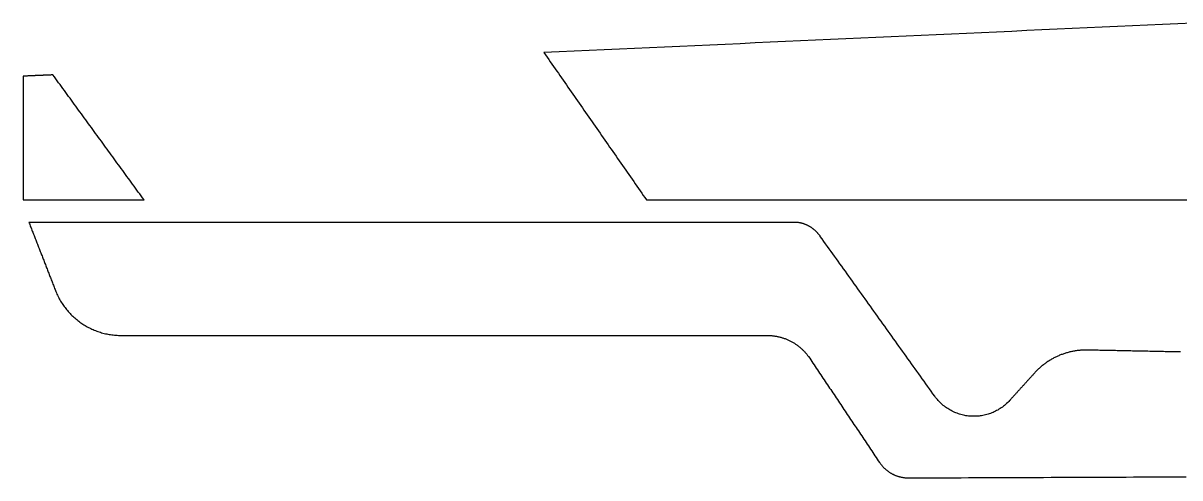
# Model space of a CAD drawing. Header units: millimetres. Extents: x 21 to 138, y -144 to -64.
# Drawn here: x 21.1 to 79.7, y -89.1 to -66 of the extents above; entities that cross this region are included whole.
import ezdxf

# ---------------------------------------------------------------- set-up
doc = ezdxf.new("R2010")
doc.units = ezdxf.units.MM

msp = doc.modelspace()

# ---------------------------------------------------------------- linework, layer by layer
for points in [[(80.400398, -66.022982), (79.63535, -66.05778), (78.870302, -66.092578), (78.105254, -66.127376), (77.340206, -66.162174), (76.575158, -66.196972), (75.81011, -66.23177), (75.045062, -66.266568), (74.280014, -66.301366), (73.514966, -66.336164), (72.749918, -66.370962), (71.98487, -66.40576), (71.219822, -66.440558), (70.454774, -66.475356), (69.689726, -66.510154), (68.924678, -66.544952), (68.15963, -66.57975), (67.394582, -66.614548), (66.629534, -66.649346), (65.864486, -66.684144), (65.099438, -66.718942), (64.33439, -66.75374), (63.569342, -66.788538), (62.804294, -66.823336), (62.039246, -66.858134), (61.274198, -66.892932), (60.50915, -66.92773), (59.744102, -66.962528), (58.979054, -66.997326), (58.214006, -67.032124), (57.448958, -67.066922), (56.68391, -67.10172), (55.918862, -67.136518), (55.153814, -67.171316), (54.388766, -67.206114), (53.623718, -67.240912), (52.85867, -67.27571), (52.093622, -67.310508), (51.328574, -67.345306), (50.563526, -67.380104), (49.798478, -67.414902), (49.03343, -67.4497), (48.268382, -67.484498), (47.503334, -67.519296), (47.584614, -67.636136), (47.665894, -67.752976), (47.747174, -67.869816), (47.828454, -67.986656), (47.909734, -68.103496), (47.991014, -68.220336), (48.072294, -68.337176), (48.153574, -68.454016), (48.234854, -68.570856), (48.316134, -68.687696), (48.397414, -68.804536), (48.478694, -68.921376), (48.559974, -69.038216), (48.641254, -69.155056), (48.722534, -69.271896), (48.803814, -69.388736), (48.885094, -69.505576), (48.966374, -69.622416), (49.047654, -69.739256), (49.128934, -69.856096), (49.210214, -69.972936), (49.291494, -70.089776), (49.372774, -70.206616), (49.454054, -70.323456), (49.535334, -70.440296), (49.616614, -70.557136), (49.697894, -70.673976), (49.779174, -70.790816), (49.860454, -70.907656), (49.941734, -71.024496), (50.023014, -71.141336), (50.104294, -71.258176), (50.185574, -71.375016), (50.266854, -71.491856), (50.348134, -71.608696), (50.429414, -71.725536), (50.510694, -71.842376), (50.591974, -71.959216), (50.673254, -72.076056), (50.754534, -72.192896), (50.835814, -72.309736), (50.917094, -72.426576), (50.998374, -72.543416), (51.079654, -72.660256), (51.160934, -72.777096), (51.242214, -72.893936), (51.323494, -73.010776), (51.404774, -73.127616), (51.486054, -73.244456), (51.567334, -73.361296), (51.648614, -73.478136), (51.729894, -73.594976), (51.811174, -73.711816), (51.892454, -73.828656), (51.973734, -73.945496), (52.055014, -74.062336), (52.136294, -74.179176), (52.217574, -74.296016), (52.298854, -74.412856), (52.380134, -74.529696), (52.461414, -74.646536), (52.542694, -74.763376), (52.623974, -74.880216), (52.705254, -74.997056), (53.497734, -74.997056), (54.290214, -74.997056), (55.082694, -74.997056), (55.875174, -74.997056), (56.667654, -74.997056), (57.460134, -74.997056), (58.252614, -74.997056), (59.045094, -74.997056), (59.837574, -74.997056), (60.630054, -74.997056), (61.422534, -74.997056), (62.215014, -74.997056), (63.007494, -74.997056), (63.799974, -74.997056), (64.592454, -74.997056), (65.384934, -74.997056), (66.177414, -74.997056), (66.969894, -74.997056), (67.762374, -74.997056), (68.554854, -74.997056), (69.347334, -74.997056), (70.139814, -74.997056), (70.932294, -74.997056), (71.724774, -74.997056), (72.517254, -74.997056), (73.309734, -74.997056), (74.102214, -74.997056), (74.894694, -74.997056), (75.687174, -74.997056), (76.479654, -74.997056), (77.272134, -74.997056), (78.064614, -74.997056), (78.857094, -74.997056), (79.649574, -74.997056), (80.442054, -74.997056)], [(79.783178, -82.711798), (79.696056, -82.71002), (79.608934, -82.708242), (79.521812, -82.706464), (79.43469, -82.704686), (79.347568, -82.702908), (79.260446, -82.70113), (79.173324, -82.699352), (79.086202, -82.697574), (78.99908, -82.695796), (78.911958, -82.694018), (78.824836, -82.69224), (78.737714, -82.690462), (78.650592, -82.688684), (78.56347, -82.686906), (78.476348, -82.685128), (78.389226, -82.68335), (78.302104, -82.681572), (78.214982, -82.679794), (78.12786, -82.678016), (78.040738, -82.676238), (77.953616, -82.67446), (77.866494, -82.672682), (77.779372, -82.670904), (77.69225, -82.669126), (77.605128, -82.667348), (77.518006, -82.66557), (77.430884, -82.663792), (77.343762, -82.662014), (77.25664, -82.660236), (77.169518, -82.658458), (77.082396, -82.65668), (76.995274, -82.654902), (76.908152, -82.653124), (76.82103, -82.651346), (76.733908, -82.649568), (76.646786, -82.64779), (76.559664, -82.646012), (76.472542, -82.644234), (76.38542, -82.642456), (76.298298, -82.640678), (76.211176, -82.6389), (76.124054, -82.637122), (76.036932, -82.635344), (75.94981, -82.633566), (75.862688, -82.631788), (75.775566, -82.63001), (75.688444, -82.628232), (75.601322, -82.626454), (75.5142, -82.624676), (75.427078, -82.622898), (75.339956, -82.62112), (75.252834, -82.619342), (75.165712, -82.617564), (75.07859, -82.615786), (74.991468, -82.614008), (74.944986, -82.614262), (74.898504, -82.615278), (74.852022, -82.616802), (74.805794, -82.618834), (74.759566, -82.621628), (74.713338, -82.62493), (74.667364, -82.628994), (74.62139, -82.633566), (74.57567, -82.638646), (74.52995, -82.644488), (74.484484, -82.650838), (74.439018, -82.657696), (74.393806, -82.665316), (74.348594, -82.673444), (74.303636, -82.68208), (74.258678, -82.691224), (74.213974, -82.70113), (74.16927, -82.711544), (74.12482, -82.722466), (74.080624, -82.73415), (74.036428, -82.746342), (73.992486, -82.759042), (73.948798, -82.77225), (73.905364, -82.785966), (73.86193, -82.800444), (73.81875, -82.81543), (73.775824, -82.830924), (73.733152, -82.846926), (73.690734, -82.863436), (73.64857, -82.880708), (73.60666, -82.898488), (73.56475, -82.916776), (73.523094, -82.935572), (73.481692, -82.954876), (73.440544, -82.974688), (73.39965, -82.995008), (73.35901, -83.015836), (73.318624, -83.037172), (73.278746, -83.05927), (73.239122, -83.081876), (73.199752, -83.10499), (73.160636, -83.128612), (73.121774, -83.152742), (73.083166, -83.17738), (73.044812, -83.202526), (73.006966, -83.22818), (72.969374, -83.254342), (72.932036, -83.281012), (72.894952, -83.30819), (72.858376, -83.335876), (72.822054, -83.36407), (72.785986, -83.392772), (72.750426, -83.421982), (72.71512, -83.451446), (72.680322, -83.481418), (72.645778, -83.511898), (72.611488, -83.542886), (72.577706, -83.574382), (72.544178, -83.606386), (72.511158, -83.638898), (72.478392, -83.671918), (72.446134, -83.705446), (72.414384, -83.739228), (72.382888, -83.773518), (72.363076, -83.795362), (72.343264, -83.817206), (72.323452, -83.83905), (72.30364, -83.860894), (72.283828, -83.882738), (72.264016, -83.904582), (72.244204, -83.926426), (72.224392, -83.94827), (72.20458, -83.970114), (72.184768, -83.991958), (72.164956, -84.013802), (72.145144, -84.035646), (72.125332, -84.05749), (72.10552, -84.079334), (72.085708, -84.101178), (72.065896, -84.123022), (72.046084, -84.144866), (72.026272, -84.16671), (72.00646, -84.188554), (71.986648, -84.210398), (71.966836, -84.232242), (71.947024, -84.254086), (71.927212, -84.27593), (71.9074, -84.297774), (71.887588, -84.319618), (71.867776, -84.341462), (71.847964, -84.363306), (71.828152, -84.38515), (71.80834, -84.406994), (71.788528, -84.428838), (71.768716, -84.450682), (71.748904, -84.472526), (71.729092, -84.49437), (71.70928, -84.516214), (71.689468, -84.538058), (71.669656, -84.559902), (71.649844, -84.581746), (71.630032, -84.60359), (71.61022, -84.625434), (71.590408, -84.647278), (71.570596, -84.669122), (71.550784, -84.690966), (71.530972, -84.71281), (71.51116, -84.734654), (71.491348, -84.756498), (71.471536, -84.778342), (71.451724, -84.800186), (71.431912, -84.82203), (71.4121, -84.843874), (71.392288, -84.865718), (71.372476, -84.887562), (71.352664, -84.909406), (71.332852, -84.93125), (71.31304, -84.953094), (71.293228, -84.974938), (71.273416, -84.996782), (71.253604, -85.018626), (71.233792, -85.04047), (71.21398, -85.062314), (71.194168, -85.084158), (71.174356, -85.106002), (71.154544, -85.127846), (71.134732, -85.14969), (71.11492, -85.171534), (71.06539, -85.224874), (71.01459, -85.276182), (70.962774, -85.325712), (70.909942, -85.373464), (70.856094, -85.419438), (70.80123, -85.46338), (70.745604, -85.505544), (70.688962, -85.54593), (70.631558, -85.584538), (70.573138, -85.621368), (70.513956, -85.656166), (70.454012, -85.689186), (70.39356, -85.720428), (70.332346, -85.749892), (70.270624, -85.777578), (70.20814, -85.803486), (70.145148, -85.827616), (70.081648, -85.849714), (70.017894, -85.870034), (69.953632, -85.888576), (69.888862, -85.90534), (69.823838, -85.920326), (69.75856, -85.933534), (69.693028, -85.944964), (69.627242, -85.954616), (69.561202, -85.96249), (69.495162, -85.968586), (69.428868, -85.972904), (69.362574, -85.975444), (69.29628, -85.976206), (69.229986, -85.97519), (69.163946, -85.972396), (69.097906, -85.967824), (69.031866, -85.961474), (68.96608, -85.953346), (68.900548, -85.94344), (68.83527, -85.931756), (68.770246, -85.918294), (68.70573, -85.903054), (68.641468, -85.886036), (68.577714, -85.86724), (68.514468, -85.846666), (68.45173, -85.824314), (68.3895, -85.800184), (68.327778, -85.774276), (68.266564, -85.746844), (68.206112, -85.717634), (68.146422, -85.686646), (68.087494, -85.65388), (68.029328, -85.619336), (67.971924, -85.583014), (67.915282, -85.545168), (67.859656, -85.505544), (67.805046, -85.464142), (67.751198, -85.420962), (67.698366, -85.376004), (67.646804, -85.329522), (67.596258, -85.281262), (67.546728, -85.231224), (67.498468, -85.179408), (67.451478, -85.126068), (67.405758, -85.07095), (67.361308, -85.014054), (67.318128, -84.95538), (67.22745, -84.828634), (67.136772, -84.701888), (67.046094, -84.575142), (66.955416, -84.448396), (66.864738, -84.32165), (66.77406, -84.194904), (66.683382, -84.068158), (66.592704, -83.941412), (66.502026, -83.814666), (66.411348, -83.68792), (66.32067, -83.561174), (66.229992, -83.434428), (66.139314, -83.307682), (66.048636, -83.180936), (65.957958, -83.05419), (65.86728, -82.927444), (65.776602, -82.800698), (65.685924, -82.673952), (65.595246, -82.547206), (65.504568, -82.42046), (65.41389, -82.293714), (65.323212, -82.166968), (65.232534, -82.040222), (65.141856, -81.913476), (65.051178, -81.78673), (64.9605, -81.659984), (64.869822, -81.533238), (64.779144, -81.406492), (64.688466, -81.279746), (64.597788, -81.153), (64.50711, -81.026254), (64.416432, -80.899508), (64.325754, -80.772762), (64.235076, -80.646016), (64.144398, -80.51927), (64.05372, -80.392524), (63.963042, -80.265778), (63.872364, -80.139032), (63.781686, -80.012286), (63.691008, -79.88554), (63.60033, -79.758794), (63.509652, -79.632048), (63.418974, -79.505302), (63.328296, -79.378556), (63.237618, -79.25181), (63.14694, -79.125064), (63.056262, -78.998318), (62.965584, -78.871572), (62.874906, -78.744826), (62.784228, -78.61808), (62.69355, -78.491334), (62.602872, -78.364588), (62.512194, -78.237842), (62.421516, -78.111096), (62.330838, -77.98435), (62.24016, -77.857604), (62.149482, -77.730858), (62.058804, -77.604112), (61.968126, -77.477366), (61.877448, -77.35062), (61.78677, -77.223874), (61.696092, -77.097128), (61.605414, -76.970382), (61.514736, -76.843636), (61.50102, -76.824586), (61.48705, -76.80579), (61.472826, -76.786994), (61.458348, -76.768452), (61.443616, -76.750164), (61.42863, -76.731876), (61.41339, -76.713842), (61.397896, -76.696062), (61.382148, -76.678536), (61.366146, -76.66101), (61.34989, -76.643738), (61.33338, -76.62672), (61.316616, -76.609956), (61.299598, -76.593446), (61.282326, -76.57719), (61.265054, -76.560934), (61.247528, -76.544932), (61.229748, -76.529184), (61.211714, -76.51369), (61.193426, -76.49845), (61.175138, -76.483464), (61.156596, -76.468732), (61.1378, -76.454254), (61.11875, -76.44003), (61.0997, -76.42606), (61.080396, -76.412344), (61.060838, -76.398882), (61.04128, -76.385928), (61.021468, -76.373228), (61.001402, -76.360782), (60.981336, -76.34859), (60.961016, -76.336652), (60.940442, -76.324968), (60.919868, -76.313792), (60.89904, -76.30287), (60.878212, -76.292202), (60.85713, -76.281788), (60.836048, -76.271628), (60.814712, -76.261976), (60.793376, -76.252578), (60.771786, -76.243434), (60.750196, -76.234798), (60.728352, -76.226416), (60.706508, -76.218288), (60.68441, -76.210668), (60.662312, -76.203302), (60.63996, -76.196444), (60.617608, -76.18984), (60.595256, -76.183744), (60.57265, -76.177902), (60.550044, -76.172314), (60.527438, -76.167234), (60.504578, -76.162662), (60.481718, -76.158344), (60.458858, -76.154534), (60.435744, -76.150978), (60.41263, -76.14793), (60.389516, -76.145136), (60.366148, -76.14285), (60.34278, -76.141072), (60.319412, -76.139548), (60.296044, -76.138532), (60.272676, -76.138024), (60.249054, -76.13777), (59.641994, -76.13777), (59.034934, -76.13777), (58.427874, -76.13777), (57.820814, -76.13777), (57.213754, -76.13777), (56.606694, -76.13777), (55.999634, -76.13777), (55.392574, -76.13777), (54.785514, -76.13777), (54.178454, -76.13777), (53.571394, -76.13777), (52.964334, -76.13777), (52.357274, -76.13777), (51.750214, -76.13777), (51.143154, -76.13777), (50.536094, -76.13777), (49.929034, -76.13777), (49.321974, -76.13777), (48.714914, -76.13777), (48.107854, -76.13777), (47.500794, -76.13777), (46.893734, -76.13777), (46.286674, -76.13777), (45.679614, -76.13777), (45.072554, -76.13777), (44.465494, -76.13777), (43.858434, -76.13777), (43.251374, -76.13777), (42.644314, -76.13777), (42.037254, -76.13777), (41.430194, -76.13777), (40.823134, -76.13777), (40.216074, -76.13777), (39.609014, -76.13777), (39.001954, -76.13777), (38.394894, -76.13777), (37.787834, -76.13777), (37.180774, -76.13777), (36.573714, -76.13777), (35.966654, -76.13777), (35.359594, -76.13777), (34.752534, -76.13777), (34.145474, -76.13777), (33.538414, -76.13777), (32.931354, -76.13777), (32.324294, -76.13777), (31.717234, -76.13777), (31.110174, -76.13777), (30.503114, -76.13777), (29.896054, -76.13777), (29.288994, -76.13777), (28.681934, -76.13777), (28.074874, -76.13777), (27.467814, -76.13777), (26.860754, -76.13777), (26.253694, -76.13777), (25.646634, -76.13777), (25.039574, -76.13777), (24.432514, -76.13777), (23.825454, -76.13777), (23.218394, -76.13777), (22.611334, -76.13777), (22.004274, -76.13777), (21.397214, -76.13777), (21.41855, -76.192634), (21.439886, -76.247498), (21.461222, -76.302362), (21.482558, -76.357226), (21.503894, -76.41209), (21.52523, -76.466954), (21.546566, -76.521818), (21.567902, -76.576682), (21.589238, -76.631546), (21.610574, -76.68641), (21.63191, -76.741274), (21.653246, -76.796138), (21.674582, -76.851002), (21.695918, -76.905866), (21.717254, -76.96073), (21.73859, -77.015594), (21.759926, -77.070458), (21.781262, -77.125322), (21.802598, -77.180186), (21.823934, -77.23505), (21.84527, -77.289914), (21.866606, -77.344778), (21.887942, -77.399642), (21.909278, -77.454506), (21.930614, -77.50937), (21.95195, -77.564234), (21.973286, -77.619098), (21.994622, -77.673962), (22.015958, -77.728826), (22.037294, -77.78369), (22.05863, -77.838554), (22.079966, -77.893418), (22.101302, -77.948282), (22.122638, -78.003146), (22.143974, -78.05801), (22.16531, -78.112874), (22.186646, -78.167738), (22.207982, -78.222602), (22.229318, -78.277466), (22.250654, -78.33233), (22.27199, -78.387194), (22.293326, -78.442058), (22.314662, -78.496922), (22.335998, -78.551786), (22.357334, -78.60665), (22.37867, -78.661514), (22.400006, -78.716378), (22.421342, -78.771242), (22.442678, -78.826106), (22.464014, -78.88097), (22.48535, -78.935834), (22.506686, -78.990698), (22.528022, -79.045562), (22.549358, -79.100426), (22.570694, -79.15529), (22.59203, -79.210154), (22.613366, -79.265018), (22.634702, -79.319882), (22.656038, -79.374746), (22.677374, -79.42961), (22.69871, -79.484474), (22.720046, -79.539338), (22.741382, -79.594202), (22.762718, -79.649066), (22.78888, -79.711804), (22.816312, -79.77378), (22.84476, -79.834994), (22.874224, -79.895446), (22.904704, -79.95539), (22.9362, -80.014572), (22.968966, -80.072992), (23.002748, -80.13065), (23.037292, -80.187546), (23.072852, -80.24368), (23.109428, -80.299052), (23.14702, -80.353662), (23.185628, -80.40751), (23.224998, -80.460342), (23.265384, -80.512412), (23.306532, -80.56372), (23.348696, -80.614266), (23.391622, -80.663796), (23.435564, -80.712564), (23.480268, -80.76057), (23.525734, -80.80756), (23.572216, -80.853788), (23.61946, -80.899), (23.667466, -80.94345), (23.716234, -80.986884), (23.765764, -81.029556), (23.816056, -81.071212), (23.86711, -81.111852), (23.918672, -81.151476), (23.970996, -81.190338), (24.024082, -81.228184), (24.07793, -81.265014), (24.132286, -81.300828), (24.187404, -81.335626), (24.24303, -81.369408), (24.299418, -81.402174), (24.356314, -81.433924), (24.413718, -81.464658), (24.471884, -81.494376), (24.530558, -81.523078), (24.58974, -81.550764), (24.64943, -81.577434), (24.709628, -81.602834), (24.770334, -81.627218), (24.831548, -81.650586), (24.89327, -81.672684), (24.9555, -81.693766), (25.018238, -81.713832), (25.08123, -81.732628), (25.14473, -81.750408), (25.208738, -81.766918), (25.273, -81.782158), (25.33777, -81.796382), (25.402794, -81.809336), (25.468326, -81.82102), (25.534112, -81.831688), (25.600152, -81.841086), (25.666446, -81.849214), (25.733248, -81.856072), (25.800304, -81.86166), (25.867614, -81.866232), (25.935178, -81.869534), (26.002996, -81.871566), (26.071068, -81.872328), (26.582878, -81.872328), (27.094688, -81.872328), (27.606498, -81.872328), (28.118308, -81.872328), (28.630118, -81.872328), (29.141928, -81.872328), (29.653738, -81.872328), (30.165548, -81.872328), (30.677358, -81.872328), (31.189168, -81.872328), (31.700978, -81.872328), (32.212788, -81.872328), (32.724598, -81.872328), (33.236408, -81.872328), (33.748218, -81.872328), (34.260028, -81.872328), (34.771838, -81.872328), (35.283648, -81.872328), (35.795458, -81.872328), (36.307268, -81.872328), (36.819078, -81.872328), (37.330888, -81.872328), (37.842698, -81.872328), (38.354508, -81.872328), (38.866318, -81.872328), (39.378128, -81.872328), (39.889938, -81.872328), (40.401748, -81.872328), (40.913558, -81.872328), (41.425368, -81.872328), (41.937178, -81.872328), (42.448988, -81.872328), (42.960798, -81.872328), (43.472608, -81.872328), (43.984418, -81.872328), (44.496228, -81.872328), (45.008038, -81.872328), (45.519848, -81.872328), (46.031658, -81.872328), (46.543468, -81.872328), (47.055278, -81.872328), (47.567088, -81.872328), (48.078898, -81.872328), (48.590708, -81.872328), (49.102518, -81.872328), (49.614328, -81.872328), (50.126138, -81.872328), (50.637948, -81.872328), (51.149758, -81.872328), (51.661568, -81.872328), (52.173378, -81.872328), (52.685188, -81.872328), (53.196998, -81.872328), (53.708808, -81.872328), (54.220618, -81.872328), (54.732428, -81.872328), (55.244238, -81.872328), (55.756048, -81.872328), (56.267858, -81.872328), (56.779668, -81.872328), (57.291478, -81.872328), (57.803288, -81.872328), (58.315098, -81.872328), (58.826908, -81.872328), (58.86577, -81.872582), (58.904632, -81.873344), (58.94324, -81.874868), (58.981848, -81.8769), (59.020456, -81.87944), (59.05881, -81.882742), (59.097164, -81.886552), (59.135264, -81.89087), (59.173364, -81.895696), (59.21121, -81.90103), (59.249056, -81.907126), (59.286648, -81.91373), (59.32424, -81.920842), (59.361578, -81.928462), (59.398916, -81.93659), (59.436, -81.945226), (59.47283, -81.954624), (59.50966, -81.96453), (59.546236, -81.974944), (59.582558, -81.985866), (59.61888, -81.997296), (59.654948, -82.009234), (59.690762, -82.02168), (59.726322, -82.034634), (59.761628, -82.048096), (59.796934, -82.062066), (59.831986, -82.076544), (59.866784, -82.09153), (59.901328, -82.107024), (59.935618, -82.123026), (59.969654, -82.139536), (60.003436, -82.156554), (60.036964, -82.17408), (60.070238, -82.192114), (60.103258, -82.210656), (60.136024, -82.229706), (60.168536, -82.249264), (60.200794, -82.26933), (60.232798, -82.28965), (60.264294, -82.310478), (60.295536, -82.331814), (60.326524, -82.353658), (60.357258, -82.37601), (60.387738, -82.39887), (60.41771, -82.421984), (60.447428, -82.445606), (60.476892, -82.469736), (60.505848, -82.494374), (60.53455, -82.51952), (60.562998, -82.54492), (60.590938, -82.570828), (60.618624, -82.597244), (60.645802, -82.624168), (60.672726, -82.651346), (60.699142, -82.679032), (60.725304, -82.707226), (60.750958, -82.735674), (60.776358, -82.76463), (60.80125, -82.794094), (60.825888, -82.823812), (60.850018, -82.854038), (60.87364, -82.884772), (60.897008, -82.91576), (60.919868, -82.947256), (60.976002, -83.031076), (61.032136, -83.114896), (61.08827, -83.198716), (61.144404, -83.282536), (61.200538, -83.366356), (61.256672, -83.450176), (61.312806, -83.533996), (61.36894, -83.617816), (61.425074, -83.701636), (61.481208, -83.785456), (61.537342, -83.869276), (61.593476, -83.953096), (61.64961, -84.036916), (61.705744, -84.120736), (61.761878, -84.204556), (61.818012, -84.288376), (61.874146, -84.372196), (61.93028, -84.456016), (61.986414, -84.539836), (62.042548, -84.623656), (62.098682, -84.707476), (62.154816, -84.791296), (62.21095, -84.875116), (62.267084, -84.958936), (62.323218, -85.042756), (62.379352, -85.126576), (62.435486, -85.210396), (62.49162, -85.294216), (62.547754, -85.378036), (62.603888, -85.461856), (62.660022, -85.545676), (62.716156, -85.629496), (62.77229, -85.713316), (62.828424, -85.797136), (62.884558, -85.880956), (62.940692, -85.964776), (62.996826, -86.048596), (63.05296, -86.132416), (63.109094, -86.216236), (63.165228, -86.300056), (63.221362, -86.383876), (63.277496, -86.467696), (63.33363, -86.551516), (63.389764, -86.635336), (63.445898, -86.719156), (63.502032, -86.802976), (63.558166, -86.886796), (63.6143, -86.970616), (63.670434, -87.054436), (63.726568, -87.138256), (63.782702, -87.222076), (63.838836, -87.305896), (63.89497, -87.389716), (63.951104, -87.473536), (64.007238, -87.557356), (64.063372, -87.641176), (64.119506, -87.724996), (64.17564, -87.808816), (64.231774, -87.892636), (64.287908, -87.976456), (64.344042, -88.060276), (64.400176, -88.144096), (64.45631, -88.227916), (64.512444, -88.311736), (64.528192, -88.33485), (64.544194, -88.35771), (64.56045, -88.380062), (64.57696, -88.40216), (64.593978, -88.424004), (64.61125, -88.445594), (64.628776, -88.46693), (64.646556, -88.487758), (64.66459, -88.508332), (64.683132, -88.528652), (64.701928, -88.548718), (64.720978, -88.56853), (64.740282, -88.587834), (64.75984, -88.606884), (64.779652, -88.62568), (64.799718, -88.643968), (64.820038, -88.662002), (64.840612, -88.679782), (64.86144, -88.697308), (64.882522, -88.714326), (64.903858, -88.73109), (64.925448, -88.7476), (64.947292, -88.763602), (64.96939, -88.77935), (64.991742, -88.794844), (65.014348, -88.80983), (65.037208, -88.824562), (65.060068, -88.838786), (65.083182, -88.852756), (65.10655, -88.866472), (65.130172, -88.87968), (65.154048, -88.892634), (65.177924, -88.90508), (65.202054, -88.917272), (65.226438, -88.928956), (65.251076, -88.940386), (65.275714, -88.951308), (65.300606, -88.961976), (65.325752, -88.97239), (65.350898, -88.982296), (65.376298, -88.991948), (65.401698, -89.001092), (65.427352, -89.009728), (65.45326, -89.01811), (65.479168, -89.025984), (65.50533, -89.033604), (65.531492, -89.040716), (65.557908, -89.047574), (65.584324, -89.053924), (65.610994, -89.06002), (65.637664, -89.065608), (65.664588, -89.070688), (65.691512, -89.075514), (65.718436, -89.079832), (65.745614, -89.083896), (65.772792, -89.087452), (65.800224, -89.0905), (65.827656, -89.093294), (65.855088, -89.09558), (65.882774, -89.097358), (65.91046, -89.098882), (65.938146, -89.099898), (65.965832, -89.100406), (65.993772, -89.100406), (66.37401, -89.098882), (66.754248, -89.097358), (67.134486, -89.095834), (67.514724, -89.09431), (67.894962, -89.092786), (68.2752, -89.091262), (68.655438, -89.089738), (69.035676, -89.088214), (69.415914, -89.08669), (69.796152, -89.085166), (70.17639, -89.083642), (70.556628, -89.082118), (70.936866, -89.080594), (71.317104, -89.07907), (71.697342, -89.077546), (72.07758, -89.076022), (72.457818, -89.074498), (72.838056, -89.072974), (73.218294, -89.07145), (73.598532, -89.069926), (73.97877, -89.068402), (74.359008, -89.066878), (74.739246, -89.065354), (75.119484, -89.06383), (75.499722, -89.062306), (75.87996, -89.060782), (76.260198, -89.059258), (76.640436, -89.057734), (77.020674, -89.05621), (77.400912, -89.054686), (77.78115, -89.053162), (78.161388, -89.051638), (78.541626, -89.050114), (78.921864, -89.04859), (79.302102, -89.047066), (79.68234, -89.045542), (80.062578, -89.044018)]]:
    msp.add_lwpolyline(points)
msp.add_lwpolyline([(22.613874, -68.65112), (22.590252, -68.652136), (22.56663, -68.653152), (22.543008, -68.654168), (22.519386, -68.655184), (22.495764, -68.6562), (22.472142, -68.657216), (22.44852, -68.658232), (22.424898, -68.659248), (22.401276, -68.660264), (22.377654, -68.66128), (22.354032, -68.662296), (22.33041, -68.663312), (22.306788, -68.664328), (22.283166, -68.665344), (22.259544, -68.66636), (22.235922, -68.667376), (22.2123, -68.668392), (22.188678, -68.669408), (22.165056, -68.670424), (22.141434, -68.67144), (22.117812, -68.672456), (22.09419, -68.673472), (22.070568, -68.674488), (22.046946, -68.675504), (22.023324, -68.67652), (21.999702, -68.677536), (21.97608, -68.678552), (21.952458, -68.679568), (21.928836, -68.680584), (21.905214, -68.6816), (21.881592, -68.682616), (21.85797, -68.683632), (21.834348, -68.684648), (21.810726, -68.685664), (21.787104, -68.68668), (21.763482, -68.687696), (21.73986, -68.688712), (21.716238, -68.689728), (21.692616, -68.690744), (21.668994, -68.69176), (21.645372, -68.692776), (21.62175, -68.693792), (21.598128, -68.694808), (21.574506, -68.695824), (21.550884, -68.69684), (21.527262, -68.697856), (21.50364, -68.698872), (21.480018, -68.699888), (21.456396, -68.700904), (21.432774, -68.70192), (21.409152, -68.702936), (21.38553, -68.703952), (21.361908, -68.704968), (21.338286, -68.705984), (21.314664, -68.707), (21.291042, -68.708016), (21.26742, -68.709032), (21.243798, -68.710048), (21.220176, -68.711064), (21.196554, -68.71208), (21.172932, -68.713096), (21.14931, -68.714112), (21.125688, -68.715128), (21.102066, -68.716144), (21.102066, -68.814188), (21.102066, -68.912232), (21.102066, -69.010276), (21.102066, -69.10832), (21.102066, -69.206364), (21.102066, -69.304408), (21.102066, -69.402452), (21.102066, -69.500496), (21.102066, -69.59854), (21.102066, -69.696584), (21.102066, -69.794628), (21.102066, -69.892672), (21.102066, -69.990716), (21.102066, -70.08876), (21.102066, -70.186804), (21.102066, -70.284848), (21.102066, -70.382892), (21.102066, -70.480936), (21.102066, -70.57898), (21.102066, -70.677024), (21.102066, -70.775068), (21.102066, -70.873112), (21.102066, -70.971156), (21.102066, -71.0692), (21.102066, -71.167244), (21.102066, -71.265288), (21.102066, -71.363332), (21.102066, -71.461376), (21.102066, -71.55942), (21.102066, -71.657464), (21.102066, -71.755508), (21.102066, -71.853552), (21.102066, -71.951596), (21.102066, -72.04964), (21.102066, -72.147684), (21.102066, -72.245728), (21.102066, -72.343772), (21.102066, -72.441816), (21.102066, -72.53986), (21.102066, -72.637904), (21.102066, -72.735948), (21.102066, -72.833992), (21.102066, -72.932036), (21.102066, -73.03008), (21.102066, -73.128124), (21.102066, -73.226168), (21.102066, -73.324212), (21.102066, -73.422256), (21.102066, -73.5203), (21.102066, -73.618344), (21.102066, -73.716388), (21.102066, -73.814432), (21.102066, -73.912476), (21.102066, -74.01052), (21.102066, -74.108564), (21.102066, -74.206608), (21.102066, -74.304652), (21.102066, -74.402696), (21.102066, -74.50074), (21.102066, -74.598784), (21.102066, -74.696828), (21.102066, -74.794872), (21.102066, -74.892916), (21.102066, -74.99096), (21.197824, -74.99096), (21.293582, -74.99096), (21.38934, -74.99096), (21.485098, -74.99096), (21.580856, -74.99096), (21.676614, -74.99096), (21.772372, -74.99096), (21.86813, -74.99096), (21.963888, -74.99096), (22.059646, -74.99096), (22.155404, -74.99096), (22.251162, -74.99096), (22.34692, -74.99096), (22.442678, -74.99096), (22.538436, -74.99096), (22.634194, -74.99096), (22.729952, -74.99096), (22.82571, -74.99096), (22.921468, -74.99096), (23.017226, -74.99096), (23.112984, -74.99096), (23.208742, -74.99096), (23.3045, -74.99096), (23.400258, -74.99096), (23.496016, -74.99096), (23.591774, -74.99096), (23.687532, -74.99096), (23.78329, -74.99096), (23.879048, -74.99096), (23.974806, -74.99096), (24.070564, -74.99096), (24.166322, -74.99096), (24.26208, -74.99096), (24.357838, -74.99096), (24.453596, -74.99096), (24.549354, -74.99096), (24.645112, -74.99096), (24.74087, -74.99096), (24.836628, -74.99096), (24.932386, -74.99096), (25.028144, -74.99096), (25.123902, -74.99096), (25.21966, -74.99096), (25.315418, -74.99096), (25.411176, -74.99096), (25.506934, -74.99096), (25.602692, -74.99096), (25.69845, -74.99096), (25.794208, -74.99096), (25.889966, -74.99096), (25.985724, -74.99096), (26.081482, -74.99096), (26.17724, -74.99096), (26.272998, -74.99096), (26.368756, -74.99096), (26.464514, -74.99096), (26.560272, -74.99096), (26.65603, -74.99096), (26.751788, -74.99096), (26.847546, -74.99096), (26.943304, -74.99096), (27.039062, -74.99096), (27.13482, -74.99096), (27.230578, -74.99096), (27.158442, -74.8919), (27.086306, -74.79284), (27.01417, -74.69378), (26.942034, -74.59472), (26.869898, -74.49566), (26.797762, -74.3966), (26.725626, -74.29754), (26.65349, -74.19848), (26.581354, -74.09942), (26.509218, -74.00036), (26.437082, -73.9013), (26.364946, -73.80224), (26.29281, -73.70318), (26.220674, -73.60412), (26.148538, -73.50506), (26.076402, -73.406), (26.004266, -73.30694), (25.93213, -73.20788), (25.859994, -73.10882), (25.787858, -73.00976), (25.715722, -72.9107), (25.643586, -72.81164), (25.57145, -72.71258), (25.499314, -72.61352), (25.427178, -72.51446), (25.355042, -72.4154), (25.282906, -72.31634), (25.21077, -72.21728), (25.138634, -72.11822), (25.066498, -72.01916), (24.994362, -71.9201), (24.922226, -71.82104), (24.85009, -71.72198), (24.777954, -71.62292), (24.705818, -71.52386), (24.633682, -71.4248), (24.561546, -71.32574), (24.48941, -71.22668), (24.417274, -71.12762), (24.345138, -71.02856), (24.273002, -70.9295), (24.200866, -70.83044), (24.12873, -70.73138), (24.056594, -70.63232), (23.984458, -70.53326), (23.912322, -70.4342), (23.840186, -70.33514), (23.76805, -70.23608), (23.695914, -70.13702), (23.623778, -70.03796), (23.551642, -69.9389), (23.479506, -69.83984), (23.40737, -69.74078), (23.335234, -69.64172), (23.263098, -69.54266), (23.190962, -69.4436), (23.118826, -69.34454), (23.04669, -69.24548), (22.974554, -69.14642), (22.902418, -69.04736), (22.830282, -68.9483), (22.758146, -68.84924), (22.68601, -68.75018)], close=True)

doc.saveas('drawing.dxf')
